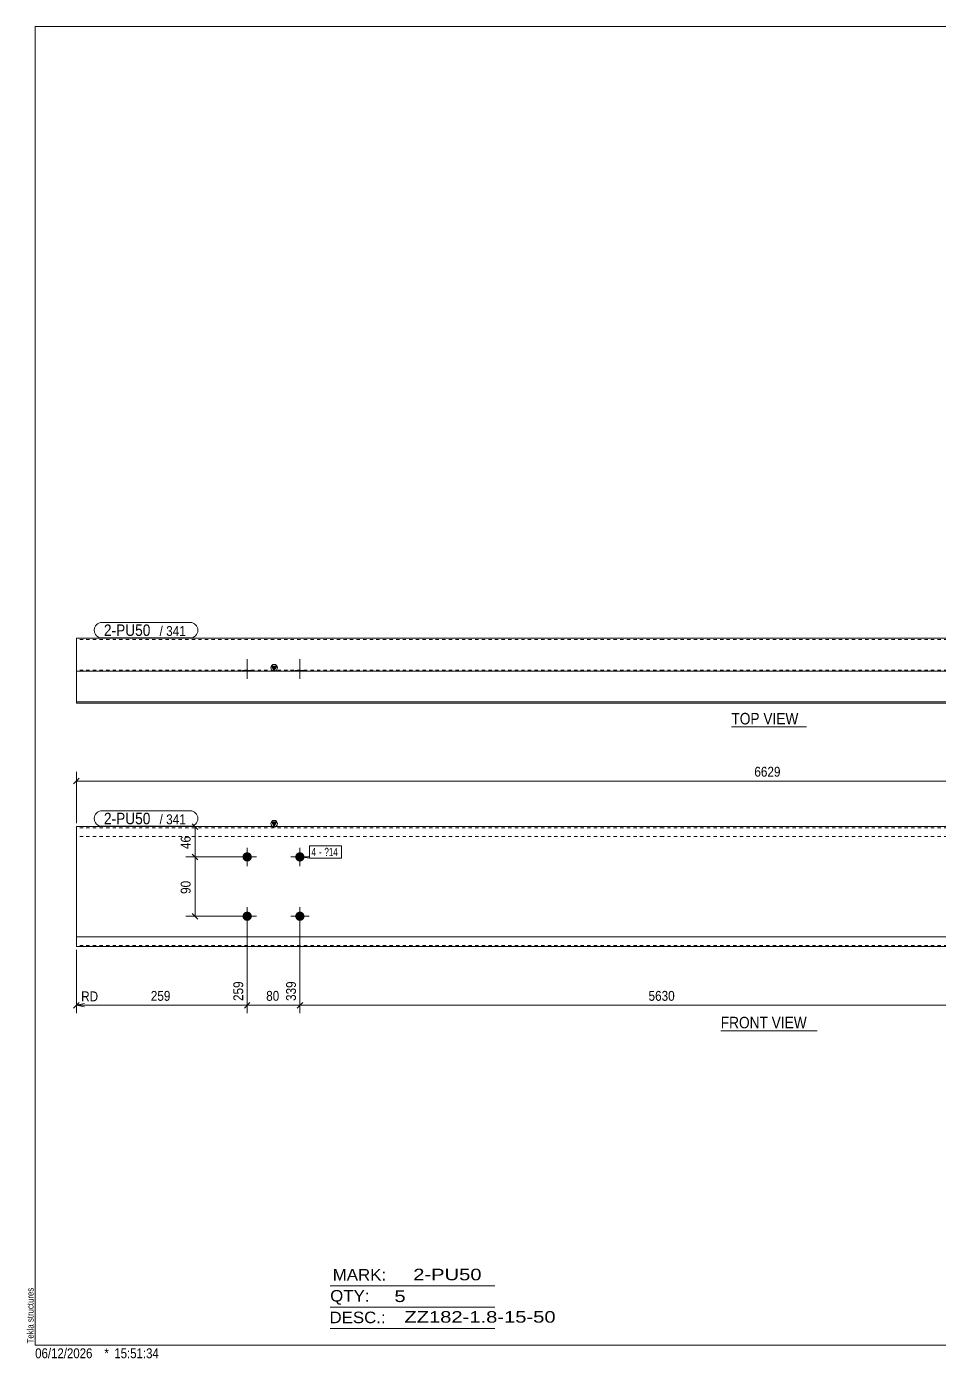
# Model space of a CAD drawing. Header units: millimetres. Extents: x 2 to 579, y 1 to 405.
# Drawn here: x 2.4 to 279.3, y 1 to 405 of the extents above; entities that cross this region are included whole.
import ezdxf

# ---------------------------------------------------------------- set-up
doc = ezdxf.new("R2010")
doc.units = ezdxf.units.MM
doc.linetypes.add('XKITLINE00', pattern=[0])
doc.linetypes.add('XKITLINE01', pattern=[4, 1, -1, 1, -1])
for name, color, linetype, lineweight in [('Bolt', 3, 'Continuous', 0), ('BoltMark', 7, 'Continuous', 0), ('Dimensions', 7, 'Continuous', 0), ('DrawingSheet', 5, 'Continuous', 0), ('OtherObjectType', 7, 'Continuous', 0), ('Part', 2, 'Continuous', 0), ('PartMark', 7, 'Continuous', 0)]:
    doc.layers.add(name, color=color, linetype=linetype, lineweight=lineweight)
doc.styles.add('ARIAL', font='ARIAL.TTF')
doc.styles.add('ARIAL_NARROW', font='ARIALN.TTF')

# ---------------------------------------------------------------- blocks, each defined once
blk = doc.blocks.new('*A1')
at = {"layer": 'Bolt'}
for points in [[(70.71, 153.06), (70.71, 153.02), (70.71, 152.99), (70.7, 152.95), (70.7, 152.92), (70.69, 152.89), (70.69, 152.85), (70.68, 152.82), (70.68, 152.79), (70.67, 152.75), (70.66, 152.72), (70.65, 152.69), (70.64, 152.65), (70.63, 152.62), (70.62, 152.59), (70.6, 152.56), (70.59, 152.52), (70.57, 152.49), (70.56, 152.46), (70.54, 152.43), (70.53, 152.4), (70.51, 152.37), (70.49, 152.34), (70.47, 152.31), (70.45, 152.29), (70.43, 152.26), (70.41, 152.23), (70.39, 152.2), (70.37, 152.18), (70.35, 152.15), (70.32, 152.13), (70.3, 152.1), (70.27, 152.08), (70.25, 152.05), (70.22, 152.03), (70.2, 152.01), (70.17, 151.99), (70.14, 151.97), (70.12, 151.95), (70.09, 151.93), (70.06, 151.91), (70.03, 151.89), (70, 151.87), (69.97, 151.86), (69.94, 151.84), (69.91, 151.83), (69.88, 151.81), (69.84, 151.8), (69.81, 151.79), (69.78, 151.77), (69.75, 151.76), (69.72, 151.75), (69.68, 151.74), (69.65, 151.73), (69.62, 151.73), (69.58, 151.72), (69.55, 151.71), (69.51, 151.71), (69.48, 151.7), (69.45, 151.7), (69.41, 151.7), (69.38, 151.69), (69.34, 151.69), (69.31, 151.69), (69.27, 151.69), (69.24, 151.69), (69.21, 151.7), (69.17, 151.7), (69.14, 151.7), (69.1, 151.71), (69.07, 151.71), (69.04, 151.72), (69, 151.73), (68.97, 151.73), (68.94, 151.74), (68.9, 151.75), (68.87, 151.76), (68.84, 151.77), (68.81, 151.79), (68.77, 151.8), (68.74, 151.81), (68.71, 151.83), (68.68, 151.84), (68.65, 151.86), (68.62, 151.87), (68.59, 151.89), (68.56, 151.91), (68.53, 151.93), (68.5, 151.95), (68.48, 151.97), (68.45, 151.99), (68.42, 152.01), (68.39, 152.03), (68.37, 152.05), (68.34, 152.08), (68.32, 152.1), (68.3, 152.13), (68.27, 152.15), (68.25, 152.18), (68.23, 152.2), (68.21, 152.23), (68.18, 152.26), (68.16, 152.29), (68.15, 152.31), (68.13, 152.34), (68.11, 152.37), (68.09, 152.4), (68.07, 152.43), (68.06, 152.46), (68.04, 152.49), (68.03, 152.52), (68.02, 152.56), (68, 152.59), (67.99, 152.62), (67.98, 152.65), (67.97, 152.69), (67.96, 152.72), (67.95, 152.75), (67.94, 152.79), (67.94, 152.82), (67.93, 152.85), (67.92, 152.89), (67.92, 152.92), (67.92, 152.95), (67.91, 152.99), (67.91, 153.02), (67.91, 153.06), (67.91, 153.09), (67.91, 153.13), (67.91, 153.16), (67.91, 153.2), (67.92, 153.23), (67.92, 153.26), (67.92, 153.3), (67.93, 153.33), (67.94, 153.37), (67.94, 153.4), (67.95, 153.43), (67.96, 153.47), (67.97, 153.5), (67.98, 153.53), (67.99, 153.56), (68, 153.6), (68.02, 153.63), (68.03, 153.66), (68.04, 153.69), (68.06, 153.72), (68.07, 153.75), (68.09, 153.78), (68.11, 153.81), (68.13, 153.84), (68.15, 153.87), (68.16, 153.9), (68.18, 153.93), (68.21, 153.95), (68.23, 153.98), (68.25, 154.01), (68.27, 154.03), (68.3, 154.06), (68.32, 154.08), (68.34, 154.11), (68.37, 154.13), (68.39, 154.15), (68.42, 154.17), (68.45, 154.2), (68.48, 154.22), (68.5, 154.24), (68.53, 154.26), (68.56, 154.27), (68.59, 154.29), (68.62, 154.31), (68.65, 154.33), (68.68, 154.34), (68.71, 154.36), (68.74, 154.37), (68.77, 154.39), (68.81, 154.4), (68.84, 154.41), (68.87, 154.42), (68.9, 154.43), (68.94, 154.44), (68.97, 154.45), (69, 154.46), (69.04, 154.47), (69.07, 154.47), (69.1, 154.48), (69.14, 154.48), (69.17, 154.49), (69.21, 154.49), (69.24, 154.49), (69.27, 154.49), (69.31, 154.49), (69.34, 154.49), (69.38, 154.49), (69.41, 154.49), (69.45, 154.49), (69.48, 154.48), (69.51, 154.48), (69.55, 154.47), (69.58, 154.47), (69.62, 154.46), (69.65, 154.45), (69.68, 154.44), (69.72, 154.43), (69.75, 154.42), (69.78, 154.41), (69.81, 154.4), (69.84, 154.39), (69.88, 154.37), (69.91, 154.36), (69.94, 154.34), (69.97, 154.33), (70, 154.31), (70.03, 154.29), (70.06, 154.27), (70.09, 154.26), (70.12, 154.24), (70.14, 154.22), (70.17, 154.2), (70.2, 154.17), (70.22, 154.15), (70.25, 154.13), (70.27, 154.11), (70.3, 154.08), (70.32, 154.06), (70.35, 154.03), (70.37, 154.01), (70.39, 153.98), (70.41, 153.95), (70.43, 153.93), (70.45, 153.9), (70.47, 153.87), (70.49, 153.84), (70.51, 153.81), (70.53, 153.78), (70.54, 153.75), (70.56, 153.72), (70.57, 153.69), (70.59, 153.66), (70.6, 153.63), (70.62, 153.6), (70.63, 153.56), (70.64, 153.53), (70.65, 153.5), (70.66, 153.47), (70.67, 153.43), (70.68, 153.4), (70.68, 153.37), (70.69, 153.33), (70.69, 153.3), (70.7, 153.26), (70.7, 153.23), (70.71, 153.2), (70.71, 153.16), (70.71, 153.13), (70.71, 153.09)], [(86.71, 153.06), (86.71, 153.02), (86.71, 152.99), (86.7, 152.95), (86.7, 152.92), (86.69, 152.89), (86.69, 152.85), (86.68, 152.82), (86.68, 152.79), (86.67, 152.75), (86.66, 152.72), (86.65, 152.69), (86.64, 152.65), (86.63, 152.62), (86.62, 152.59), (86.6, 152.56), (86.59, 152.52), (86.57, 152.49), (86.56, 152.46), (86.54, 152.43), (86.53, 152.4), (86.51, 152.37), (86.49, 152.34), (86.47, 152.31), (86.45, 152.29), (86.43, 152.26), (86.41, 152.23), (86.39, 152.2), (86.37, 152.18), (86.35, 152.15), (86.32, 152.13), (86.3, 152.1), (86.27, 152.08), (86.25, 152.05), (86.22, 152.03), (86.2, 152.01), (86.17, 151.99), (86.14, 151.97), (86.12, 151.95), (86.09, 151.93), (86.06, 151.91), (86.03, 151.89), (86, 151.87), (85.97, 151.86), (85.94, 151.84), (85.91, 151.83), (85.88, 151.81), (85.84, 151.8), (85.81, 151.79), (85.78, 151.77), (85.75, 151.76), (85.72, 151.75), (85.68, 151.74), (85.65, 151.73), (85.62, 151.73), (85.58, 151.72), (85.55, 151.71), (85.51, 151.71), (85.48, 151.7), (85.45, 151.7), (85.41, 151.7), (85.38, 151.69), (85.34, 151.69), (85.31, 151.69), (85.27, 151.69), (85.24, 151.69), (85.21, 151.7), (85.17, 151.7), (85.14, 151.7), (85.1, 151.71), (85.07, 151.71), (85.04, 151.72), (85, 151.73), (84.97, 151.73), (84.94, 151.74), (84.9, 151.75), (84.87, 151.76), (84.84, 151.77), (84.81, 151.79), (84.77, 151.8), (84.74, 151.81), (84.71, 151.83), (84.68, 151.84), (84.65, 151.86), (84.62, 151.87), (84.59, 151.89), (84.56, 151.91), (84.53, 151.93), (84.5, 151.95), (84.48, 151.97), (84.45, 151.99), (84.42, 152.01), (84.39, 152.03), (84.37, 152.05), (84.34, 152.08), (84.32, 152.1), (84.3, 152.13), (84.27, 152.15), (84.25, 152.18), (84.23, 152.2), (84.21, 152.23), (84.18, 152.26), (84.16, 152.29), (84.15, 152.31), (84.13, 152.34), (84.11, 152.37), (84.09, 152.4), (84.07, 152.43), (84.06, 152.46), (84.04, 152.49), (84.03, 152.52), (84.02, 152.56), (84, 152.59), (83.99, 152.62), (83.98, 152.65), (83.97, 152.69), (83.96, 152.72), (83.95, 152.75), (83.94, 152.79), (83.94, 152.82), (83.93, 152.85), (83.92, 152.89), (83.92, 152.92), (83.92, 152.95), (83.91, 152.99), (83.91, 153.02), (83.91, 153.06), (83.91, 153.09), (83.91, 153.13), (83.91, 153.16), (83.91, 153.2), (83.92, 153.23), (83.92, 153.26), (83.92, 153.3), (83.93, 153.33), (83.94, 153.37), (83.94, 153.4), (83.95, 153.43), (83.96, 153.47), (83.97, 153.5), (83.98, 153.53), (83.99, 153.56), (84, 153.6), (84.02, 153.63), (84.03, 153.66), (84.04, 153.69), (84.06, 153.72), (84.07, 153.75), (84.09, 153.78), (84.11, 153.81), (84.13, 153.84), (84.15, 153.87), (84.16, 153.9), (84.18, 153.93), (84.21, 153.95), (84.23, 153.98), (84.25, 154.01), (84.27, 154.03), (84.3, 154.06), (84.32, 154.08), (84.34, 154.11), (84.37, 154.13), (84.39, 154.15), (84.42, 154.17), (84.45, 154.2), (84.48, 154.22), (84.5, 154.24), (84.53, 154.26), (84.56, 154.27), (84.59, 154.29), (84.62, 154.31), (84.65, 154.33), (84.68, 154.34), (84.71, 154.36), (84.74, 154.37), (84.77, 154.39), (84.81, 154.4), (84.84, 154.41), (84.87, 154.42), (84.9, 154.43), (84.94, 154.44), (84.97, 154.45), (85, 154.46), (85.04, 154.47), (85.07, 154.47), (85.1, 154.48), (85.14, 154.48), (85.17, 154.49), (85.21, 154.49), (85.24, 154.49), (85.27, 154.49), (85.31, 154.49), (85.34, 154.49), (85.38, 154.49), (85.41, 154.49), (85.45, 154.49), (85.48, 154.48), (85.51, 154.48), (85.55, 154.47), (85.58, 154.47), (85.62, 154.46), (85.65, 154.45), (85.68, 154.44), (85.72, 154.43), (85.75, 154.42), (85.78, 154.41), (85.81, 154.4), (85.84, 154.39), (85.88, 154.37), (85.91, 154.36), (85.94, 154.34), (85.97, 154.33), (86, 154.31), (86.03, 154.29), (86.06, 154.27), (86.09, 154.26), (86.12, 154.24), (86.14, 154.22), (86.17, 154.2), (86.2, 154.17), (86.22, 154.15), (86.25, 154.13), (86.27, 154.11), (86.3, 154.08), (86.32, 154.06), (86.35, 154.03), (86.37, 154.01), (86.39, 153.98), (86.41, 153.95), (86.43, 153.93), (86.45, 153.9), (86.47, 153.87), (86.49, 153.84), (86.51, 153.81), (86.53, 153.78), (86.54, 153.75), (86.56, 153.72), (86.57, 153.69), (86.59, 153.66), (86.6, 153.63), (86.62, 153.6), (86.63, 153.56), (86.64, 153.53), (86.65, 153.5), (86.66, 153.47), (86.67, 153.43), (86.68, 153.4), (86.68, 153.37), (86.69, 153.33), (86.69, 153.3), (86.7, 153.26), (86.7, 153.23), (86.71, 153.2), (86.71, 153.16), (86.71, 153.13), (86.71, 153.09)], [(70.71, 135.06), (70.71, 135.02), (70.71, 134.99), (70.7, 134.95), (70.7, 134.92), (70.69, 134.89), (70.69, 134.85), (70.68, 134.82), (70.68, 134.79), (70.67, 134.75), (70.66, 134.72), (70.65, 134.69), (70.64, 134.65), (70.63, 134.62), (70.62, 134.59), (70.6, 134.56), (70.59, 134.52), (70.57, 134.49), (70.56, 134.46), (70.54, 134.43), (70.53, 134.4), (70.51, 134.37), (70.49, 134.34), (70.47, 134.31), (70.45, 134.29), (70.43, 134.26), (70.41, 134.23), (70.39, 134.2), (70.37, 134.18), (70.35, 134.15), (70.32, 134.13), (70.3, 134.1), (70.27, 134.08), (70.25, 134.05), (70.22, 134.03), (70.2, 134.01), (70.17, 133.99), (70.14, 133.97), (70.12, 133.95), (70.09, 133.93), (70.06, 133.91), (70.03, 133.89), (70, 133.87), (69.97, 133.86), (69.94, 133.84), (69.91, 133.83), (69.88, 133.81), (69.84, 133.8), (69.81, 133.79), (69.78, 133.77), (69.75, 133.76), (69.72, 133.75), (69.68, 133.74), (69.65, 133.73), (69.62, 133.73), (69.58, 133.72), (69.55, 133.71), (69.51, 133.71), (69.48, 133.7), (69.45, 133.7), (69.41, 133.7), (69.38, 133.69), (69.34, 133.69), (69.31, 133.69), (69.27, 133.69), (69.24, 133.69), (69.21, 133.7), (69.17, 133.7), (69.14, 133.7), (69.1, 133.71), (69.07, 133.71), (69.04, 133.72), (69, 133.73), (68.97, 133.73), (68.94, 133.74), (68.9, 133.75), (68.87, 133.76), (68.84, 133.77), (68.81, 133.79), (68.77, 133.8), (68.74, 133.81), (68.71, 133.83), (68.68, 133.84), (68.65, 133.86), (68.62, 133.87), (68.59, 133.89), (68.56, 133.91), (68.53, 133.93), (68.5, 133.95), (68.48, 133.97), (68.45, 133.99), (68.42, 134.01), (68.39, 134.03), (68.37, 134.05), (68.34, 134.08), (68.32, 134.1), (68.3, 134.13), (68.27, 134.15), (68.25, 134.18), (68.23, 134.2), (68.21, 134.23), (68.18, 134.26), (68.16, 134.29), (68.15, 134.31), (68.13, 134.34), (68.11, 134.37), (68.09, 134.4), (68.07, 134.43), (68.06, 134.46), (68.04, 134.49), (68.03, 134.52), (68.02, 134.56), (68, 134.59), (67.99, 134.62), (67.98, 134.65), (67.97, 134.69), (67.96, 134.72), (67.95, 134.75), (67.94, 134.79), (67.94, 134.82), (67.93, 134.85), (67.92, 134.89), (67.92, 134.92), (67.92, 134.95), (67.91, 134.99), (67.91, 135.02), (67.91, 135.06), (67.91, 135.09), (67.91, 135.13), (67.91, 135.16), (67.91, 135.2), (67.92, 135.23), (67.92, 135.26), (67.92, 135.3), (67.93, 135.33), (67.94, 135.37), (67.94, 135.4), (67.95, 135.43), (67.96, 135.47), (67.97, 135.5), (67.98, 135.53), (67.99, 135.56), (68, 135.6), (68.02, 135.63), (68.03, 135.66), (68.04, 135.69), (68.06, 135.72), (68.07, 135.75), (68.09, 135.78), (68.11, 135.81), (68.13, 135.84), (68.15, 135.87), (68.16, 135.9), (68.18, 135.93), (68.21, 135.95), (68.23, 135.98), (68.25, 136.01), (68.27, 136.03), (68.3, 136.06), (68.32, 136.08), (68.34, 136.11), (68.37, 136.13), (68.39, 136.15), (68.42, 136.17), (68.45, 136.2), (68.48, 136.22), (68.5, 136.24), (68.53, 136.26), (68.56, 136.27), (68.59, 136.29), (68.62, 136.31), (68.65, 136.33), (68.68, 136.34), (68.71, 136.36), (68.74, 136.37), (68.77, 136.39), (68.81, 136.4), (68.84, 136.41), (68.87, 136.42), (68.9, 136.43), (68.94, 136.44), (68.97, 136.45), (69, 136.46), (69.04, 136.47), (69.07, 136.47), (69.1, 136.48), (69.14, 136.48), (69.17, 136.49), (69.21, 136.49), (69.24, 136.49), (69.27, 136.49), (69.31, 136.49), (69.34, 136.49), (69.38, 136.49), (69.41, 136.49), (69.45, 136.49), (69.48, 136.48), (69.51, 136.48), (69.55, 136.47), (69.58, 136.47), (69.62, 136.46), (69.65, 136.45), (69.68, 136.44), (69.72, 136.43), (69.75, 136.42), (69.78, 136.41), (69.81, 136.4), (69.84, 136.39), (69.88, 136.37), (69.91, 136.36), (69.94, 136.34), (69.97, 136.33), (70, 136.31), (70.03, 136.29), (70.06, 136.27), (70.09, 136.26), (70.12, 136.24), (70.14, 136.22), (70.17, 136.2), (70.2, 136.17), (70.22, 136.15), (70.25, 136.13), (70.27, 136.11), (70.3, 136.08), (70.32, 136.06), (70.35, 136.03), (70.37, 136.01), (70.39, 135.98), (70.41, 135.95), (70.43, 135.93), (70.45, 135.9), (70.47, 135.87), (70.49, 135.84), (70.51, 135.81), (70.53, 135.78), (70.54, 135.75), (70.56, 135.72), (70.57, 135.69), (70.59, 135.66), (70.6, 135.63), (70.62, 135.6), (70.63, 135.56), (70.64, 135.53), (70.65, 135.5), (70.66, 135.47), (70.67, 135.43), (70.68, 135.4), (70.68, 135.37), (70.69, 135.33), (70.69, 135.3), (70.7, 135.26), (70.7, 135.23), (70.71, 135.2), (70.71, 135.16), (70.71, 135.13), (70.71, 135.09)], [(86.71, 135.06), (86.71, 135.02), (86.71, 134.99), (86.7, 134.95), (86.7, 134.92), (86.69, 134.89), (86.69, 134.85), (86.68, 134.82), (86.68, 134.79), (86.67, 134.75), (86.66, 134.72), (86.65, 134.69), (86.64, 134.65), (86.63, 134.62), (86.62, 134.59), (86.6, 134.56), (86.59, 134.52), (86.57, 134.49), (86.56, 134.46), (86.54, 134.43), (86.53, 134.4), (86.51, 134.37), (86.49, 134.34), (86.47, 134.31), (86.45, 134.29), (86.43, 134.26), (86.41, 134.23), (86.39, 134.2), (86.37, 134.18), (86.35, 134.15), (86.32, 134.13), (86.3, 134.1), (86.27, 134.08), (86.25, 134.05), (86.22, 134.03), (86.2, 134.01), (86.17, 133.99), (86.14, 133.97), (86.12, 133.95), (86.09, 133.93), (86.06, 133.91), (86.03, 133.89), (86, 133.87), (85.97, 133.86), (85.94, 133.84), (85.91, 133.83), (85.88, 133.81), (85.84, 133.8), (85.81, 133.79), (85.78, 133.77), (85.75, 133.76), (85.72, 133.75), (85.68, 133.74), (85.65, 133.73), (85.62, 133.73), (85.58, 133.72), (85.55, 133.71), (85.51, 133.71), (85.48, 133.7), (85.45, 133.7), (85.41, 133.7), (85.38, 133.69), (85.34, 133.69), (85.31, 133.69), (85.27, 133.69), (85.24, 133.69), (85.21, 133.7), (85.17, 133.7), (85.14, 133.7), (85.1, 133.71), (85.07, 133.71), (85.04, 133.72), (85, 133.73), (84.97, 133.73), (84.94, 133.74), (84.9, 133.75), (84.87, 133.76), (84.84, 133.77), (84.81, 133.79), (84.77, 133.8), (84.74, 133.81), (84.71, 133.83), (84.68, 133.84), (84.65, 133.86), (84.62, 133.87), (84.59, 133.89), (84.56, 133.91), (84.53, 133.93), (84.5, 133.95), (84.48, 133.97), (84.45, 133.99), (84.42, 134.01), (84.39, 134.03), (84.37, 134.05), (84.34, 134.08), (84.32, 134.1), (84.3, 134.13), (84.27, 134.15), (84.25, 134.18), (84.23, 134.2), (84.21, 134.23), (84.18, 134.26), (84.16, 134.29), (84.15, 134.31), (84.13, 134.34), (84.11, 134.37), (84.09, 134.4), (84.07, 134.43), (84.06, 134.46), (84.04, 134.49), (84.03, 134.52), (84.02, 134.56), (84, 134.59), (83.99, 134.62), (83.98, 134.65), (83.97, 134.69), (83.96, 134.72), (83.95, 134.75), (83.94, 134.79), (83.94, 134.82), (83.93, 134.85), (83.92, 134.89), (83.92, 134.92), (83.92, 134.95), (83.91, 134.99), (83.91, 135.02), (83.91, 135.06), (83.91, 135.09), (83.91, 135.13), (83.91, 135.16), (83.91, 135.2), (83.92, 135.23), (83.92, 135.26), (83.92, 135.3), (83.93, 135.33), (83.94, 135.37), (83.94, 135.4), (83.95, 135.43), (83.96, 135.47), (83.97, 135.5), (83.98, 135.53), (83.99, 135.56), (84, 135.6), (84.02, 135.63), (84.03, 135.66), (84.04, 135.69), (84.06, 135.72), (84.07, 135.75), (84.09, 135.78), (84.11, 135.81), (84.13, 135.84), (84.15, 135.87), (84.16, 135.9), (84.18, 135.93), (84.21, 135.95), (84.23, 135.98), (84.25, 136.01), (84.27, 136.03), (84.3, 136.06), (84.32, 136.08), (84.34, 136.11), (84.37, 136.13), (84.39, 136.15), (84.42, 136.17), (84.45, 136.2), (84.48, 136.22), (84.5, 136.24), (84.53, 136.26), (84.56, 136.27), (84.59, 136.29), (84.62, 136.31), (84.65, 136.33), (84.68, 136.34), (84.71, 136.36), (84.74, 136.37), (84.77, 136.39), (84.81, 136.4), (84.84, 136.41), (84.87, 136.42), (84.9, 136.43), (84.94, 136.44), (84.97, 136.45), (85, 136.46), (85.04, 136.47), (85.07, 136.47), (85.1, 136.48), (85.14, 136.48), (85.17, 136.49), (85.21, 136.49), (85.24, 136.49), (85.27, 136.49), (85.31, 136.49), (85.34, 136.49), (85.38, 136.49), (85.41, 136.49), (85.45, 136.49), (85.48, 136.48), (85.51, 136.48), (85.55, 136.47), (85.58, 136.47), (85.62, 136.46), (85.65, 136.45), (85.68, 136.44), (85.72, 136.43), (85.75, 136.42), (85.78, 136.41), (85.81, 136.4), (85.84, 136.39), (85.88, 136.37), (85.91, 136.36), (85.94, 136.34), (85.97, 136.33), (86, 136.31), (86.03, 136.29), (86.06, 136.27), (86.09, 136.26), (86.12, 136.24), (86.14, 136.22), (86.17, 136.2), (86.2, 136.17), (86.22, 136.15), (86.25, 136.13), (86.27, 136.11), (86.3, 136.08), (86.32, 136.06), (86.35, 136.03), (86.37, 136.01), (86.39, 135.98), (86.41, 135.95), (86.43, 135.93), (86.45, 135.9), (86.47, 135.87), (86.49, 135.84), (86.51, 135.81), (86.53, 135.78), (86.54, 135.75), (86.56, 135.72), (86.57, 135.69), (86.59, 135.66), (86.6, 135.63), (86.62, 135.6), (86.63, 135.56), (86.64, 135.53), (86.65, 135.5), (86.66, 135.47), (86.67, 135.43), (86.68, 135.4), (86.68, 135.37), (86.69, 135.33), (86.69, 135.3), (86.7, 135.26), (86.7, 135.23), (86.71, 135.2), (86.71, 135.16), (86.71, 135.13), (86.71, 135.09)]]:
    blk.add_hatch(color=3, dxfattribs=at).paths.add_polyline_path(points, flags=17)
at = {"layer": 'Bolt', "color": 3, "linetype": 'XKITLINE00', "lineweight": 0}
for p, q in [((69.31, 155.89), (69.31, 150.29)), ((85.31, 155.89), (85.31, 150.29)), ((72.11, 153.09), (66.51, 153.09)), ((88.11, 153.09), (82.51, 153.09)), ((69.31, 137.89), (69.31, 132.29)), ((85.31, 137.89), (85.31, 132.29)), ((72.11, 135.09), (66.51, 135.09)), ((88.11, 135.09), (82.51, 135.09))]:
    blk.add_line(p, q, dxfattribs=at)
blk = doc.blocks.new('*A4')
at = {"layer": 'Part'}
blk.add_hatch(color=2, dxfattribs=at).paths.add_polyline_path([(76.7, 163.69), (78.3, 163.69), (77.5, 162.29)], flags=17)
at = {"layer": 'Part', "color": 2, "linetype": 'XKITLINE00', "lineweight": 0}
for p, q in [((17.5, 125.89), (17.5, 162.29)), ((195.5, 162.29), (17.5, 162.29)), ((77.5, 162.29), (76.7, 163.69)), ((76.7, 163.69), (78.3, 163.69)), ((78.3, 163.69), (77.5, 162.29)), ((437.8, 162.29), (195.6, 162.29)), ((437.8, 162.29), (437.8, 125.89)), ((195.5, 128.89), (17.5, 128.89)), ((195.5, 125.89), (17.5, 125.89)), ((437.8, 128.89), (195.6, 128.89)), ((437.8, 125.89), (195.6, 125.89))]:
    blk.add_line(p, q, dxfattribs=at)
at = {"layer": 'Part', "color": 7, "linetype": 'XKITLINE01', "lineweight": 0}
for p, q in [((195.5, 161.93), (17.5, 161.93)), ((437.8, 161.93), (195.6, 161.93)), ((195.5, 159.29), (17.5, 159.29)), ((437.8, 159.29), (195.6, 159.29)), ((195.5, 126.25), (17.5, 126.25)), ((437.8, 126.25), (195.6, 126.25))]:
    blk.add_line(p, q, dxfattribs=at)
at = {"layer": 'Part', "color": 2, "linetype": 'XKITLINE00', "lineweight": 0}
blk.add_circle((77.5, 163.19), 1, dxfattribs=at)
blk = doc.blocks.new('*A5')
at = {"layer": 'Bolt'}
for points in [[(67.91, 209.43), (67.91, 209.79), (70.71, 209.79), (70.71, 209.43)], [(67.91, 209.43), (67.91, 209.79), (70.71, 209.79), (70.71, 209.43)], [(83.91, 209.43), (83.91, 209.79), (86.71, 209.79), (86.71, 209.43)], [(83.91, 209.43), (83.91, 209.79), (86.71, 209.79), (86.71, 209.43)]]:
    blk.add_hatch(color=3, dxfattribs=at).paths.add_polyline_path(points, flags=17)
at = {"layer": 'Bolt', "color": 3, "linetype": 'XKITLINE00', "lineweight": 0}
for p, q in [((69.31, 213.11), (69.31, 207.11)), ((69.31, 213.11), (69.31, 207.11)), ((85.31, 213.11), (85.31, 207.11)), ((85.31, 213.11), (85.31, 207.11)), ((67.91, 209.79), (67.91, 209.43)), ((67.91, 209.79), (67.91, 209.43)), ((70.71, 209.79), (70.71, 209.43)), ((70.71, 209.79), (70.71, 209.43)), ((83.91, 209.79), (83.91, 209.43)), ((83.91, 209.79), (83.91, 209.43)), ((86.71, 209.79), (86.71, 209.43)), ((86.71, 209.79), (86.71, 209.43))]:
    blk.add_line(p, q, dxfattribs=at)
blk = doc.blocks.new('*A8')
at = {"layer": 'Part'}
blk.add_hatch(color=2, dxfattribs=at).paths.add_polyline_path([(76.7, 211.01), (78.3, 211.01), (77.5, 209.61)], flags=17)
at = {"layer": 'Part', "color": 2, "linetype": 'XKITLINE00', "lineweight": 0}
for p, q in [((17.5, 199.79), (17.5, 219.43)), ((195.5, 219.43), (17.5, 219.43)), ((437.8, 219.43), (195.6, 219.43)), ((437.8, 219.43), (437.8, 199.79)), ((77.5, 209.61), (76.7, 211.01)), ((76.7, 211.01), (78.3, 211.01)), ((78.3, 211.01), (77.5, 209.61)), ((195.5, 209.43), (17.5, 209.43)), ((437.8, 209.43), (195.6, 209.43)), ((195.5, 200.15), (17.5, 200.15)), ((195.5, 199.79), (17.5, 199.79)), ((437.8, 200.15), (195.6, 200.15)), ((437.8, 199.79), (195.6, 199.79))]:
    blk.add_line(p, q, dxfattribs=at)
at = {"layer": 'Part', "color": 7, "linetype": 'XKITLINE01', "lineweight": 0}
for p, q in [((195.5, 219.07), (17.5, 219.07)), ((437.8, 219.07), (195.6, 219.07)), ((195.5, 209.79), (17.5, 209.79)), ((437.8, 209.79), (195.6, 209.79))]:
    blk.add_line(p, q, dxfattribs=at)
at = {"layer": 'Part', "color": 2, "linetype": 'XKITLINE00', "lineweight": 0}
blk.add_circle((77.5, 210.51), 1, dxfattribs=at)
blk = doc.blocks.new('*A9')
at = {"layer": 'DrawingSheet', "color": 5, "linetype": 'XKITLINE00', "lineweight": 0}
for p, q in [((579, 405), (5, 405)), ((5, 405), (5, 5)), ((579, 5), (579, 405)), ((5, 5), (579, 5))]:
    blk.add_line(p, q, dxfattribs=at)
at = {"layer": 'DrawingSheet', "color": 5, "style": 'ARIAL', "width": 0.85}
blk.add_text('Tekla structures', height=2, rotation=90, dxfattribs=at).set_placement((4.5, 5.5))
blk = doc.blocks.new('*A13')
at = {"layer": 'OtherObjectType', "color": 6, "linetype": 'XKITLINE00', "lineweight": 0}
for p, q in [((94.5, 23), (144.5, 23)), ((94.5, 16.5), (144.5, 16.5)), ((94.5, 10), (144.5, 10))]:
    blk.add_line(p, q, dxfattribs=at)
at = {"layer": 'OtherObjectType', "color": 6, "style": 'ARIAL_NARROW'}
for s, width, p in [('MARK:', 1.275, (95.27, 24.58)), ('2-PU50', 1.525501, (119.69, 24.65)), ('QTY:', 1.275, (94.5, 18.19)), ('5', 1.525501, (113.99, 18.05)), ('DESC.:', 1.275, (94.29, 11.63)), ('ZZ182-1.8-15-50', 1.525501, (117, 11.79))]:
    blk.add_text(s, height=3.5, dxfattribs=dict(at, width=width)).set_placement(p)
blk = doc.blocks.new('*A16')
at = {"layer": 'OtherObjectType', "color": 7, "style": 'ARIAL_NARROW', "width": 1.008832}
for s, p in [('06/12/2026', (4.99, 1)), ('15:51:34', (29, 1)), ('*', (26, 1))]:
    blk.add_text(s, height=3, dxfattribs=at).set_placement(p)
blk = doc.blocks.new('*A19')
at = {"layer": 'Dimensions', "color": 7, "linetype": 'XKITLINE00', "lineweight": 0}
for p, q in [((52.65, 153.94), (54.35, 152.24)), ((68.31, 153.09), (50.65, 153.09)), ((53.5, 135.09), (53.5, 153.09)), ((68.31, 135.09), (50.65, 135.09)), ((52.65, 135.94), (54.35, 134.24))]:
    blk.add_line(p, q, dxfattribs=at)
at = {"layer": 'Dimensions', "color": 3}
for p in [(53.5, 153.09), (53.5, 135.09)]:
    blk.add_point(p, dxfattribs=at)
at = {"layer": 'Dimensions', "color": 3, "style": 'ARIAL', "width": 0.85}
blk.add_text('90', height=3, rotation=90.0002, dxfattribs=at).set_placement((52.15, 141.87))
blk = doc.blocks.new('*A20')
at = {"layer": 'Dimensions', "color": 7, "linetype": 'XKITLINE00', "lineweight": 0}
for p, q in [((68.31, 162.29), (50.65, 162.29)), ((52.65, 163.14), (54.35, 161.44)), ((53.5, 153.09), (53.5, 162.29)), ((52.65, 153.94), (54.35, 152.24)), ((68.31, 153.09), (50.65, 153.09))]:
    blk.add_line(p, q, dxfattribs=at)
at = {"layer": 'Dimensions', "color": 3}
for p in [(53.5, 162.29), (53.5, 153.09)]:
    blk.add_point(p, dxfattribs=at)
at = {"layer": 'Dimensions', "color": 3, "style": 'ARIAL', "width": 0.85}
blk.add_text('46', height=3, rotation=90.0002, dxfattribs=at).set_placement((52.15, 155.47))
blk = doc.blocks.new('*A21')
at = {"layer": 'Dimensions', "color": 7, "linetype": 'XKITLINE00', "lineweight": 0}
for p, q in [((17.5, 163.29), (17.5, 178.94)), ((437.8, 163.29), (437.8, 178.94)), ((18.35, 176.94), (16.65, 175.24)), ((17.5, 176.09), (437.8, 176.09)), ((438.65, 176.94), (436.95, 175.24))]:
    blk.add_line(p, q, dxfattribs=at)
at = {"layer": 'Dimensions', "color": 3}
for p in [(17.5, 176.09), (437.8, 176.09)]:
    blk.add_point(p, dxfattribs=at)
at = {"layer": 'Dimensions', "color": 3, "style": 'ARIAL', "width": 0.85}
blk.add_text('6629', height=3, dxfattribs=at).set_placement((223.2, 177.44))
blk = doc.blocks.new('*A22')
at = {"layer": 'Dimensions', "color": 7, "linetype": 'XKITLINE00', "lineweight": 0}
for p, q in [((69.31, 134.09), (69.31, 105.69)), ((17.5, 124.89), (17.5, 105.69)), ((17.5, 124.89), (17.5, 105.69)), ((18.35, 108.94), (16.65, 107.24)), ((20, 108.59), (17.5, 108.09)), ((17.5, 108.09), (69.31, 108.09)), ((20, 107.59), (17.5, 108.09)), ((24.72, 108.09), (17.5, 108.09)), ((70.16, 108.94), (68.46, 107.24))]:
    blk.add_line(p, q, dxfattribs=at)
at = {"layer": 'Dimensions', "color": 3}
for p in [(17.5, 108.09), (69.31, 108.09)]:
    blk.add_point(p, dxfattribs=at)
at = {"layer": 'Dimensions', "color": 7}
blk.add_point((17.5, 108.09), dxfattribs=at)
at = {"layer": 'Dimensions', "color": 3, "style": 'ARIAL', "width": 0.85}
blk.add_text('259', height=3, rotation=90.0002, dxfattribs=at).set_placement((68.11, 109.39))
for s, p in [('RD', (18.94, 109.29)), ('259', (40.07, 109.44))]:
    blk.add_text(s, height=3, dxfattribs=at).set_placement(p)
blk = doc.blocks.new('*A23')
at = {"layer": 'Dimensions', "color": 7, "linetype": 'XKITLINE00', "lineweight": 0}
for p, q in [((69.31, 134.09), (69.31, 105.69)), ((85.31, 134.09), (85.31, 105.69)), ((70.16, 108.94), (68.46, 107.24)), ((69.31, 108.09), (85.31, 108.09)), ((86.16, 108.94), (84.46, 107.24))]:
    blk.add_line(p, q, dxfattribs=at)
at = {"layer": 'Dimensions', "color": 3}
for p in [(69.31, 108.09), (85.31, 108.09)]:
    blk.add_point(p, dxfattribs=at)
at = {"layer": 'Dimensions', "color": 3, "style": 'ARIAL', "width": 0.85}
blk.add_text('339', height=3, rotation=90.0002, dxfattribs=at).set_placement((84.11, 109.39))
blk.add_text('80', height=3, dxfattribs=at).set_placement((75.08, 109.44))
blk = doc.blocks.new('*A24')
at = {"layer": 'Dimensions', "color": 7, "linetype": 'XKITLINE00', "lineweight": 0}
for p, q in [((85.31, 134.09), (85.31, 105.69)), ((305.8, 134.09), (305.8, 105.69)), ((86.16, 108.94), (84.46, 107.24)), ((85.31, 108.09), (305.8, 108.09)), ((306.65, 108.94), (304.95, 107.24))]:
    blk.add_line(p, q, dxfattribs=at)
at = {"layer": 'Dimensions', "color": 3}
for p in [(85.31, 108.09), (305.8, 108.09)]:
    blk.add_point(p, dxfattribs=at)
at = {"layer": 'Dimensions', "color": 3, "style": 'ARIAL', "width": 0.85}
blk.add_text('5969', height=3, rotation=90.0002, dxfattribs=at).set_placement((304.6, 109.39))
blk.add_text('5630', height=3, dxfattribs=at).set_placement((191.1, 109.44))
blk = doc.blocks.new('*A30')
at = {"layer": 'BoltMark', "color": 7, "linetype": 'XKITLINE00', "lineweight": 0}
for p, q in [((88.21, 156.44), (97.9, 156.44)), ((88.21, 152.74), (88.21, 156.44)), ((97.9, 152.74), (97.9, 156.44)), ((85.31, 153.09), (88.21, 152.74)), ((88.21, 152.74), (97.9, 152.74))]:
    blk.add_line(p, q, dxfattribs=at)
at = {"layer": 'BoltMark', "color": 3, "style": 'ARIAL_NARROW', "width": 0.85}
for s, p in [('4', (88.81, 153.34)), ('-', (91.08, 153.34)), ('?14', (92.74, 153.34))]:
    blk.add_text(s, height=2.5, dxfattribs=at).set_placement(p)
blk = doc.blocks.new('*A31')
at = {"layer": 'PartMark', "color": 7, "linetype": 'XKITLINE00', "lineweight": 0}
for p, q in [((25.25, 167.09), (52.01, 167.09)), ((25.25, 162.39), (52.01, 162.39))]:
    blk.add_line(p, q, dxfattribs=at)
for centre, start, end in [((25.25, 164.74), 90, 270), ((52.01, 164.74), 270, 90)]:
    blk.add_arc(centre, 2.35, start, end, dxfattribs=at)
at = {"layer": 'PartMark', "color": 1, "style": 'ARIAL', "width": 0.85}
blk.add_text('2-PU50', height=3.5, dxfattribs=at).set_placement((25.85, 162.99))
at = {"layer": 'PartMark', "color": 3, "style": 'ARIAL', "width": 0.85}
for s, p in [('/', (42.73, 162.99)), ('341', (44.74, 162.99))]:
    blk.add_text(s, height=3, dxfattribs=at).set_placement(p)
blk = doc.blocks.new('*A32')
at = {"layer": 'OtherObjectType', "color": 7, "linetype": 'XKITLINE00', "lineweight": 0}
blk.add_line((213, 100.34), (242.3, 100.34), dxfattribs=at)
at = {"layer": 'OtherObjectType', "color": 7, "style": 'ARIAL', "width": 0.85}
blk.add_text('FRONT VIEW', height=3.5, dxfattribs=at).set_placement((213, 101.09))
blk = doc.blocks.new('*A33')
at = {"layer": 'PartMark', "color": 7, "linetype": 'XKITLINE00', "lineweight": 0}
for p, q in [((25.25, 224.23), (52.01, 224.23)), ((25.25, 219.53), (52.01, 219.53))]:
    blk.add_line(p, q, dxfattribs=at)
for centre, start, end in [((25.25, 221.88), 90, 270), ((52.01, 221.88), 270, 90)]:
    blk.add_arc(centre, 2.35, start, end, dxfattribs=at)
at = {"layer": 'PartMark', "color": 1, "style": 'ARIAL', "width": 0.85}
blk.add_text('2-PU50', height=3.5, dxfattribs=at).set_placement((25.85, 220.13))
at = {"layer": 'PartMark', "color": 3, "style": 'ARIAL', "width": 0.85}
for s, p in [('/', (42.73, 220.13)), ('341', (44.74, 220.13))]:
    blk.add_text(s, height=3, dxfattribs=at).set_placement(p)
blk = doc.blocks.new('*A34')
at = {"layer": 'OtherObjectType', "color": 7, "linetype": 'XKITLINE00', "lineweight": 0}
blk.add_line((216.24, 192.54), (239.06, 192.54), dxfattribs=at)
at = {"layer": 'OtherObjectType', "color": 7, "style": 'ARIAL', "width": 0.85}
blk.add_text('TOP VIEW', height=3.5, dxfattribs=at).set_placement((216.24, 193.29))

msp = doc.modelspace()

# ---------------------------------------------------------------- block references
at = {"lineweight": 0}
for name in ['*A9', '*A33', '*A5', '*A34', '*A21', '*A31', '*A20', '*A19', '*A1', '*A30', '*A22', '*A23', '*A24', '*A32', '*A13', '*A16']:
    msp.add_blockref(name, (0, 0), dxfattribs=at)
at = {"layer": 'Part', "lineweight": 0}
for name in ['*A8', '*A4']:
    msp.add_blockref(name, (0, 0), dxfattribs=at)

doc.saveas('drawing.dxf')
